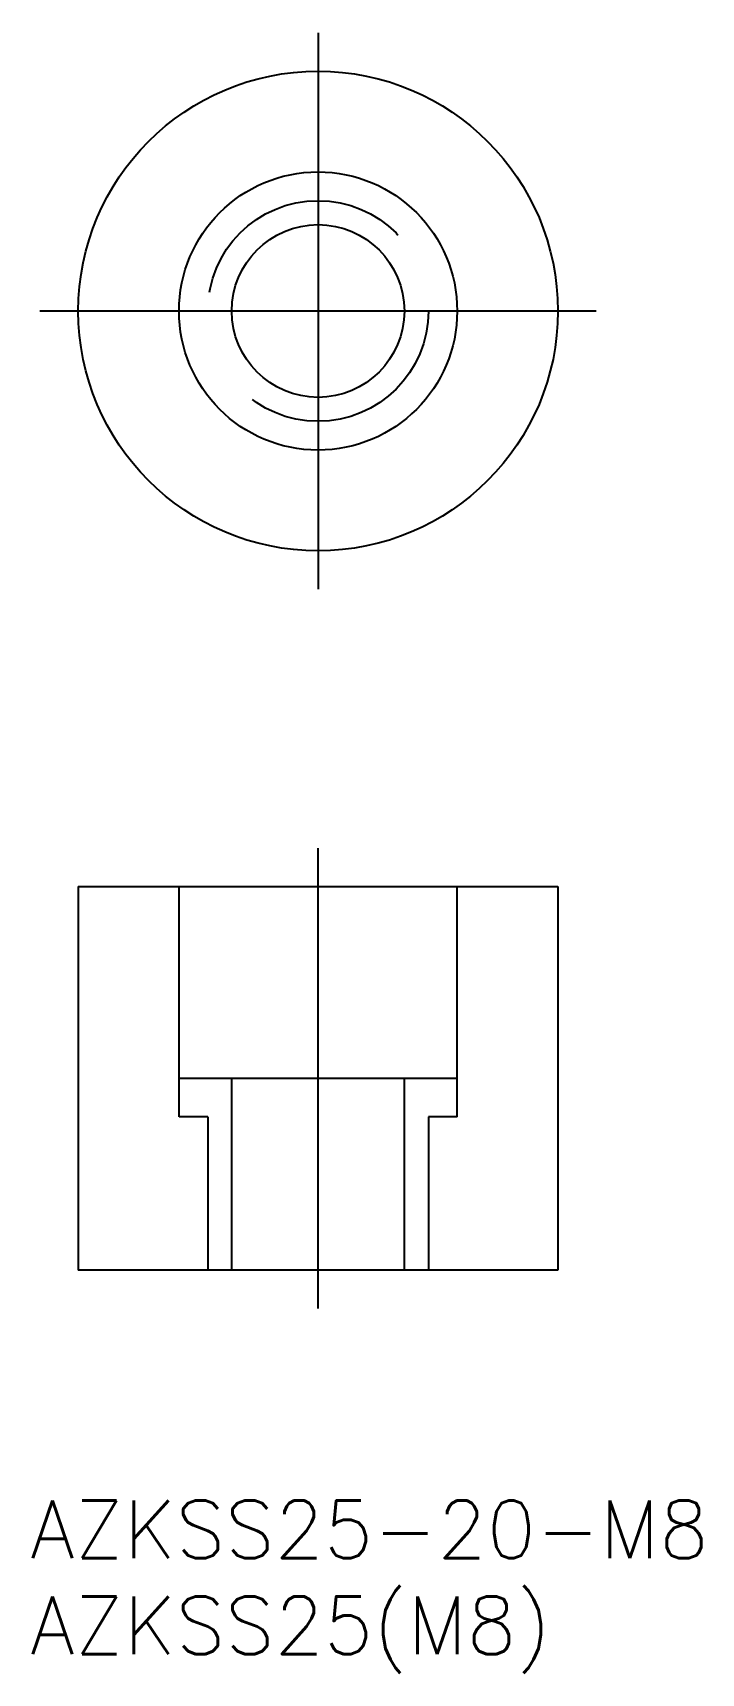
# Model space of a CAD drawing. Extents: x -14.9 to 20, y -71 to 14.5.
import ezdxf

# ---------------------------------------------------------------- set-up
doc = ezdxf.new("R2010")
doc.units = 0
doc.linetypes.add('CENTER', pattern=[50.8, 31.75, -6.35, 6.35, -6.35])
doc.linetypes.add('DASHED', pattern=[19.05, 12.7, -6.35])
doc.layers.get('0').update_dxf_attribs({"linetype": 'CONTINUOUS'})
doc.layers.add('CENTER', color=1, linetype='CENTER')
doc.styles.get("Standard").update_dxf_attribs({"font": 'txt.shx', "height": 3, "bigfont": 'bigfont.shx'})

# ---------------------------------------------------------------- blocks, each defined once
blk = doc.blocks.new('*U11')
at = {"color": 7, "linetype": 'CONTINUOUS'}
blk.add_text('AZKSS25-20-M8', height=3, dxfattribs=at).set_placement((-15, -65))
blk = doc.blocks.new('*U12')
at = {"color": 7, "linetype": 'CONTINUOUS'}
blk.add_text('AZKSS25(M8)', height=3, dxfattribs=at).set_placement((-15, -70))

msp = doc.modelspace()

# ---------------------------------------------------------------- linework, layer by layer
at = {"color": 7, "linetype": 'CONTINUOUS'}
for p, q in [((-12.5, -30), (12.5, -30)), ((-12.5, -30), (-12.5, -50)), ((-7.25, -42), (-7.25, -30)), ((7.25, -42), (7.25, -30)), ((12.5, -30), (12.5, -50)), ((7.25, -40), (-7.25, -40)), ((-4.5, -50), (-4.5, -40)), ((4.5, -50), (4.5, -40)), ((-5.75, -42), (-7.25, -42)), ((-5.75, -42), (-5.75, -50)), ((7.25, -42), (5.75, -42)), ((5.75, -42), (5.75, -50)), ((12.5, -50), (-12.5, -50))]:
    msp.add_line(p, q, dxfattribs=at)
for radius in [12.5, 7.25, 4.5]:
    msp.add_circle((0, 0), radius, dxfattribs=at)
at = {"color": 3, "linetype": 'DASHED'}
msp.add_circle((0, 0), 5.75, dxfattribs=at)
at = {"layer": 'CENTER', "color": 1, "linetype": 'CENTER'}
for p, q in [((0, 14.5), (0, -14.5)), ((14.5, 0), (-14.5, 0)), ((0, -52), (0, -28))]:
    msp.add_line(p, q, dxfattribs=at)

# ---------------------------------------------------------------- block references
at = {"color": 7, "linetype": 'CONTINUOUS'}
for name in ['*U11', '*U12']:
    msp.add_blockref(name, (0, 0), dxfattribs=at)

doc.saveas('drawing.dxf')
